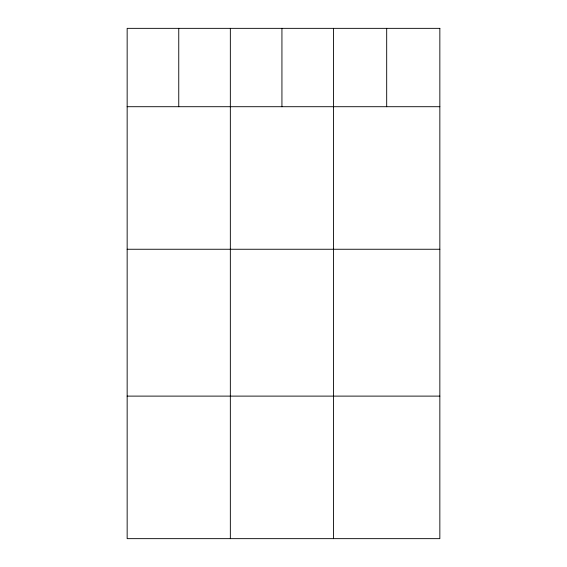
<?xml version="1.0" encoding="UTF-8"?>
<svg xmlns="http://www.w3.org/2000/svg" width="567" height="567" viewBox="0 0 567 567"><rect width="100%" height="100%" fill="white"/><g stroke="black" fill="none" stroke-linecap="round" stroke-linejoin="round"><path stroke-width="0.85" d="M127.157 106.709L439.843 106.709M127.157 249.253L439.843 249.253M127.157 396.113L439.843 396.113M386.687 28.35L386.687 106.709M333.531 28.35L333.531 538.65M281.934 28.35L281.934 106.709M230.344 28.35L230.344 538.65M178.754 28.35L178.754 106.709M439.843 28.35L127.157 28.35L127.157 538.65L439.843 538.65L439.843 28.35"/></g></svg>
